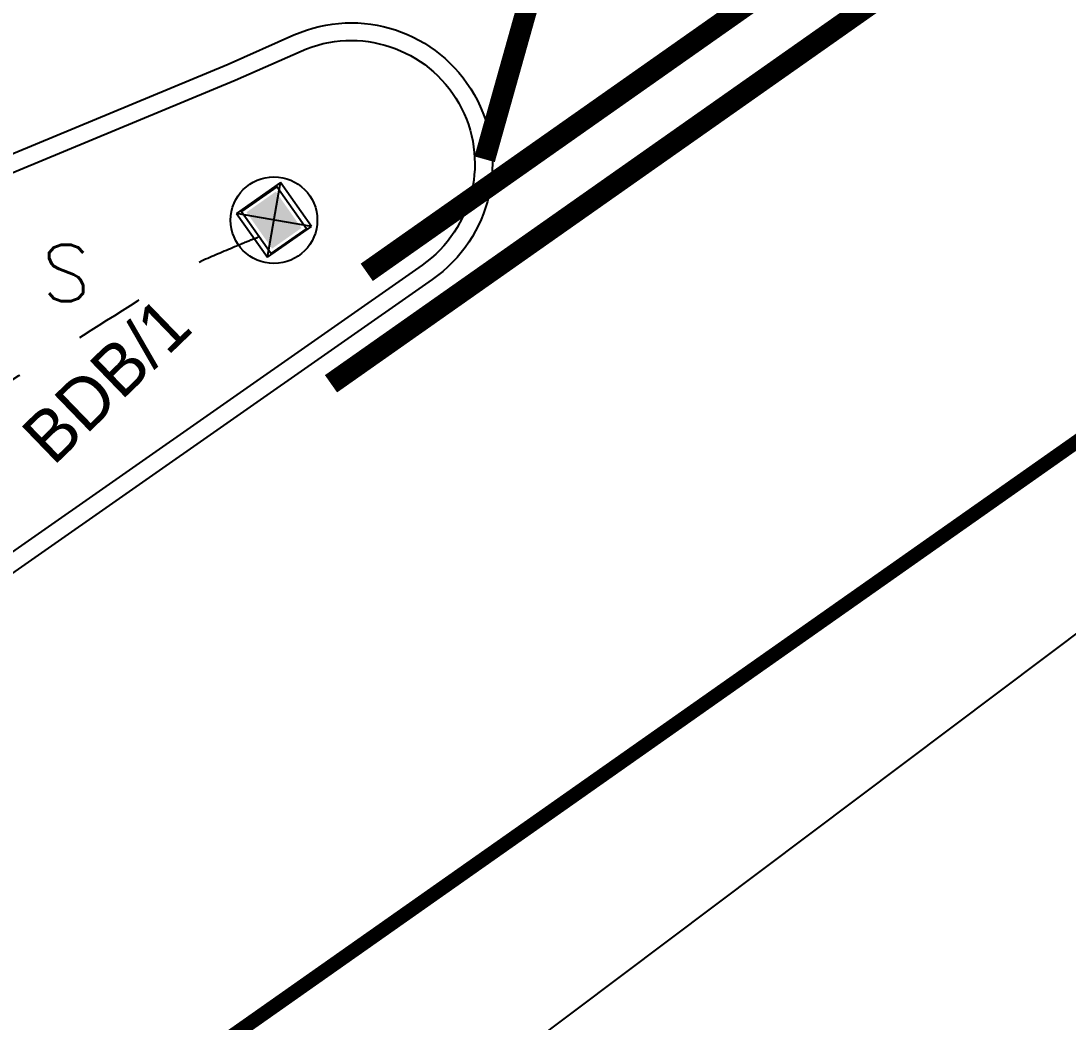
# Model space of a CAD drawing. Extents: x 421500 to 422711, y 436000 to 437000.
# Drawn here: x 422028.18 to 422035.6, y 436554.63 to 436561.72 of the extents above; entities that cross this region are included whole.
import ezdxf

# ---------------------------------------------------------------- set-up
doc = ezdxf.new("R2010")
doc.units = 0
for name, pattern in [('10041', [9, 6, -3]), ('10131', [2, 1, 0, 1]), ('1040', [2, 1, 0, 1]), ('XREF UTC_716709_AJB_1b$0$BLIP', [1, 0.5, -0.5])]:
    doc.linetypes.add(name, pattern=pattern)
doc.layers.get('0').update_dxf_attribs({"color": 210})
for name, color, linetype in [('716709-ExBase$0$XC-LCCCarriageway', 251, 'Continuous'), ('Lines', 1, 'Continuous'), ('Pr-Bollards', 7, 'Continuous'), ('Pr-Kerb', 2, 'Continuous'), ('Pr-KerbEdge', 8, 'Continuous'), ('Pr-Signs-Shade', 254, 'Continuous'), ('XREF UTC_716709_AJB_1b$0$du-SLBOX', 30, 'Continuous'), ('XREF UTC_716709_AJB_1b$0$du-SLDUCT-F1', 30, 'XREF UTC_716709_AJB_1b$0$BLIP'), ('XREF UTC_716709_AJB_1b$0$du-SLTEXT', 30, 'Continuous'), ('XREF UTC_716709_AJB_1b$0$Pole-Type', 4, 'Continuous')]:
    doc.layers.add(name, color=color, linetype=linetype)
doc.styles.add('XREF UTC_716709_AJB_1b$0$Romans', font='romans.shx', dxfattribs={"width": 0.9})
doc.styles.add('XREF UTC_716709_AJB_1b$0$Standard', font='txt')

# ---------------------------------------------------------------- blocks, each defined once
blk = doc.blocks.new('prboll')
at = {"layer": 'Pr-Signs-Shade'}
blk.add_hatch(color=256, dxfattribs=at).paths.add_polyline_path([(-0.1575, 0.025), (0.1575, 0.025), (0.1575, 0.279), (-0.1575, 0.279)])
at = {"flags": 128}
blk.add_lwpolyline([(-0.1825, 0), (0.1825, 0), (0.1825, 0.304), (-0.1825, 0.304)], close=True, dxfattribs=at)
blk = doc.blocks.new('XREF UTC_716709_AJB_1b$0$BDB')
for p, q in [((0.189, 0.191), (-0.191, 0.191)), ((-0.191, 0.191), (-0.191, -0.189)), ((0.189, 0.191), (-0.191, -0.189)), ((0.189, -0.189), (-0.191, 0.191)), ((0.189, -0.189), (0.189, 0.191)), ((-0.191, -0.189), (0.189, -0.189))]:
    blk.add_line(p, q)
blk.add_circle((0, 0), 0.307)

msp = doc.modelspace()

# ---------------------------------------------------------------- linework, layer by layer
at = {"layer": '716709-ExBase$0$XC-LCCCarriageway', "flags": 128}
msp.add_lwpolyline([(422005.1364, 436528.3907), (422006.7154, 436531.2126), (422009.1021, 436534.8969), (422011.8935, 436538.2849), (422012.551, 436538.9632), (422014.3826, 436541.0063), (422015.0383, 436541.6618), (422016.3711, 436542.9497), (422024.0224, 436548.6725), (422031.6691, 436554.3792), (422039.8289, 436560.5132), (422048.6524, 436567.1649), (422056.5252, 436572.9217), (422057.2742, 436573.4601), (422061.695, 436576.7615), (422062.4316, 436577.3422), (422070.8766, 436583.8769), (422079.5151, 436590.8254), (422087.8346, 436597.7113), (422096.2581, 436604.9578), (422105.6008, 436613.3976), (422113.5751, 436620.8799)], dxfattribs=at)
msp.add_lwpolyline([(422005.1364, 436528.3907), (422006.7154, 436531.2126), (422009.1021, 436534.8969), (422011.8935, 436538.2849), (422012.551, 436538.9632), (422014.3826, 436541.0063), (422015.0383, 436541.6618), (422016.3711, 436542.9497), (422024.0224, 436548.6725), (422031.6691, 436554.3792), (422039.8289, 436560.5132), (422048.6524, 436567.1649), (422056.5252, 436572.9217), (422057.2742, 436573.4601), (422061.695, 436576.7615), (422062.4316, 436577.3422), (422070.8766, 436583.8769), (422079.5151, 436590.8254), (422087.8346, 436597.7113), (422096.2581, 436604.9578), (422105.6008, 436613.3976), (422113.5751, 436620.8799)], dxfattribs=at)
msp.add_lwpolyline([(422005.1364, 436528.3907), (422006.7154, 436531.2126), (422009.1021, 436534.8969), (422011.8935, 436538.2849), (422012.551, 436538.9632), (422014.3826, 436541.0063), (422015.0383, 436541.6618), (422016.3711, 436542.9497), (422024.0224, 436548.6725), (422031.6691, 436554.3792), (422039.8289, 436560.5132), (422048.6524, 436567.1649), (422056.5252, 436572.9217), (422057.2742, 436573.4601), (422061.695, 436576.7615), (422062.4316, 436577.3422), (422070.8766, 436583.8769), (422079.5151, 436590.8254), (422087.8346, 436597.7113), (422096.2581, 436604.9578), (422105.6008, 436613.3976), (422113.5751, 436620.8799)], dxfattribs=at)
at = {"layer": 'Lines', "linetype": '10131', "const_width": 0.15, "flags": 128}
for points in [[(422184.7622, 436703.5275), (422140.5128, 436656.8989, 0.004274), (422139.2591, 436655.555), (422105.6615, 436618.9162, -0.021753), (422099.0875, 436612.3452, -0.008127), (422084.3412, 436599.2697, -0.01839), (422078.1929, 436594.3747), (422050.7175, 436574.1047, -0.005602), (422048.7747, 436572.7047), (422030.6311, 436559.9369)], [(422185.1249, 436703.1833), (422140.8755, 436656.5548, 0.004274), (422139.6276, 436655.2171), (422106.03, 436618.5783, -0.021753), (422099.4252, 436611.9766, -0.008127), (422084.6668, 436598.8902, -0.01839), (422078.4898, 436593.9724), (422051.0143, 436573.7023, -0.005602), (422049.0625, 436572.2958), (422030.3779, 436559.1474)]]:
    msp.add_lwpolyline(points, format="xyb", dxfattribs=at)
at = {"layer": 'Lines', "linetype": '10041', "const_width": 0.1, "flags": 128}
msp.add_lwpolyline([(422138.6118, 436649.1157), (422108.5175, 436616.2973, -0.021753), (422101.7051, 436609.4881, -0.008127), (422086.8646, 436596.3289, -0.01839), (422080.4934, 436591.2565), (422053.018, 436570.9865, -0.005602), (422051.0047, 436569.5357), (422022.9215, 436549.7734, 0.012944), (422018.1932, 436546.2596)], format="xyb", dxfattribs=at)
at = {"layer": 'Lines', "linetype": '1040', "const_width": 0.15, "flags": 128}
msp.add_lwpolyline([(422031.9148, 436562.338), (422031.4658, 436560.7383)], dxfattribs=at)
at = {"layer": 'Pr-Kerb', "flags": 128}
msp.add_lwpolyline([(422025.0249, 436559.4916), (422029.6501, 436561.4122), (422030.1155, 436561.6187, -0.907924), (422031.0945, 436559.8854), (422028.2576, 436557.9002), (422024.161, 436555.0334), (422019.171, 436551.5415)], format="xyb", dxfattribs=at)
at = {"layer": 'Pr-KerbEdge', "flags": 128}
msp.add_lwpolyline([(422025.0728, 436559.3762), (422029.6994, 436561.2973), (422030.1662, 436561.5045, -0.907924), (422031.0228, 436559.9878), (422028.1859, 436558.0026), (422024.0894, 436555.1359), (422019.0994, 436551.6439)], format="xyb", dxfattribs=at)
at = {"layer": 'Pr-KerbEdge'}
msp.add_arc((422086.9238, 436454.9562), 118.125, 133.732121, 133.732121, dxfattribs=at)
at = {"layer": 'XREF UTC_716709_AJB_1b$0$du-SLDUCT-F1', "flags": 128}
msp.add_lwpolyline([(422009.464, 436555.3259, 0.037395), (422012.9195, 436554.831, 0.072965), (422014.7101, 436554.9713, 0.001334), (422018.3928, 436555.82, 0.003608), (422019.7511, 436556.1473, 0.001109), (422022.3896, 436556.8093, 0.002821), (422023.4252, 436557.0778, 0.027951), (422025.682, 436557.8137, 0.046234), (422026.9674, 436558.4562, 0.000575), (422027.6824, 436558.9016, 0.000529), (422028.4588, 436559.3876, 0.002538), (422029.3437, 436559.9491, -0.018799), (422029.4656, 436560.021, -0.022806), (422029.4756, 436560.0258, -0.000995), (422029.7102, 436560.1256, -0.004117), (422029.7626, 436560.1472, -0.002011), (422029.8703, 436560.1902)], format="xyb", dxfattribs=at)

# ---------------------------------------------------------------- block references
at = {"layer": 'Pr-Bollards', "rotation": 125.1343099705082}
msp.add_blockref('prboll', (422030.0983, 436560.3944), dxfattribs=at)
at = {"layer": 'XREF UTC_716709_AJB_1b$0$du-SLBOX', "color": 1, "rotation": 305.1343099690648}
msp.add_blockref('XREF UTC_716709_AJB_1b$0$BDB', (422029.974, 436560.3069), dxfattribs=at)

# ---------------------------------------------------------------- texts
at = {"layer": 'XREF UTC_716709_AJB_1b$0$du-SLTEXT', "style": 'XREF UTC_716709_AJB_1b$0$Standard'}
msp.add_text('BDB/1', height=0.36, rotation=44, dxfattribs=at).set_placement((422028.4114, 436558.5594))
at = {"layer": 'XREF UTC_716709_AJB_1b$0$Pole-Type', "style": 'XREF UTC_716709_AJB_1b$0$Romans'}
msp.add_text('S', height=0.4, dxfattribs=at).set_placement((422028.3305, 436559.7324))

doc.saveas('drawing.dxf')
